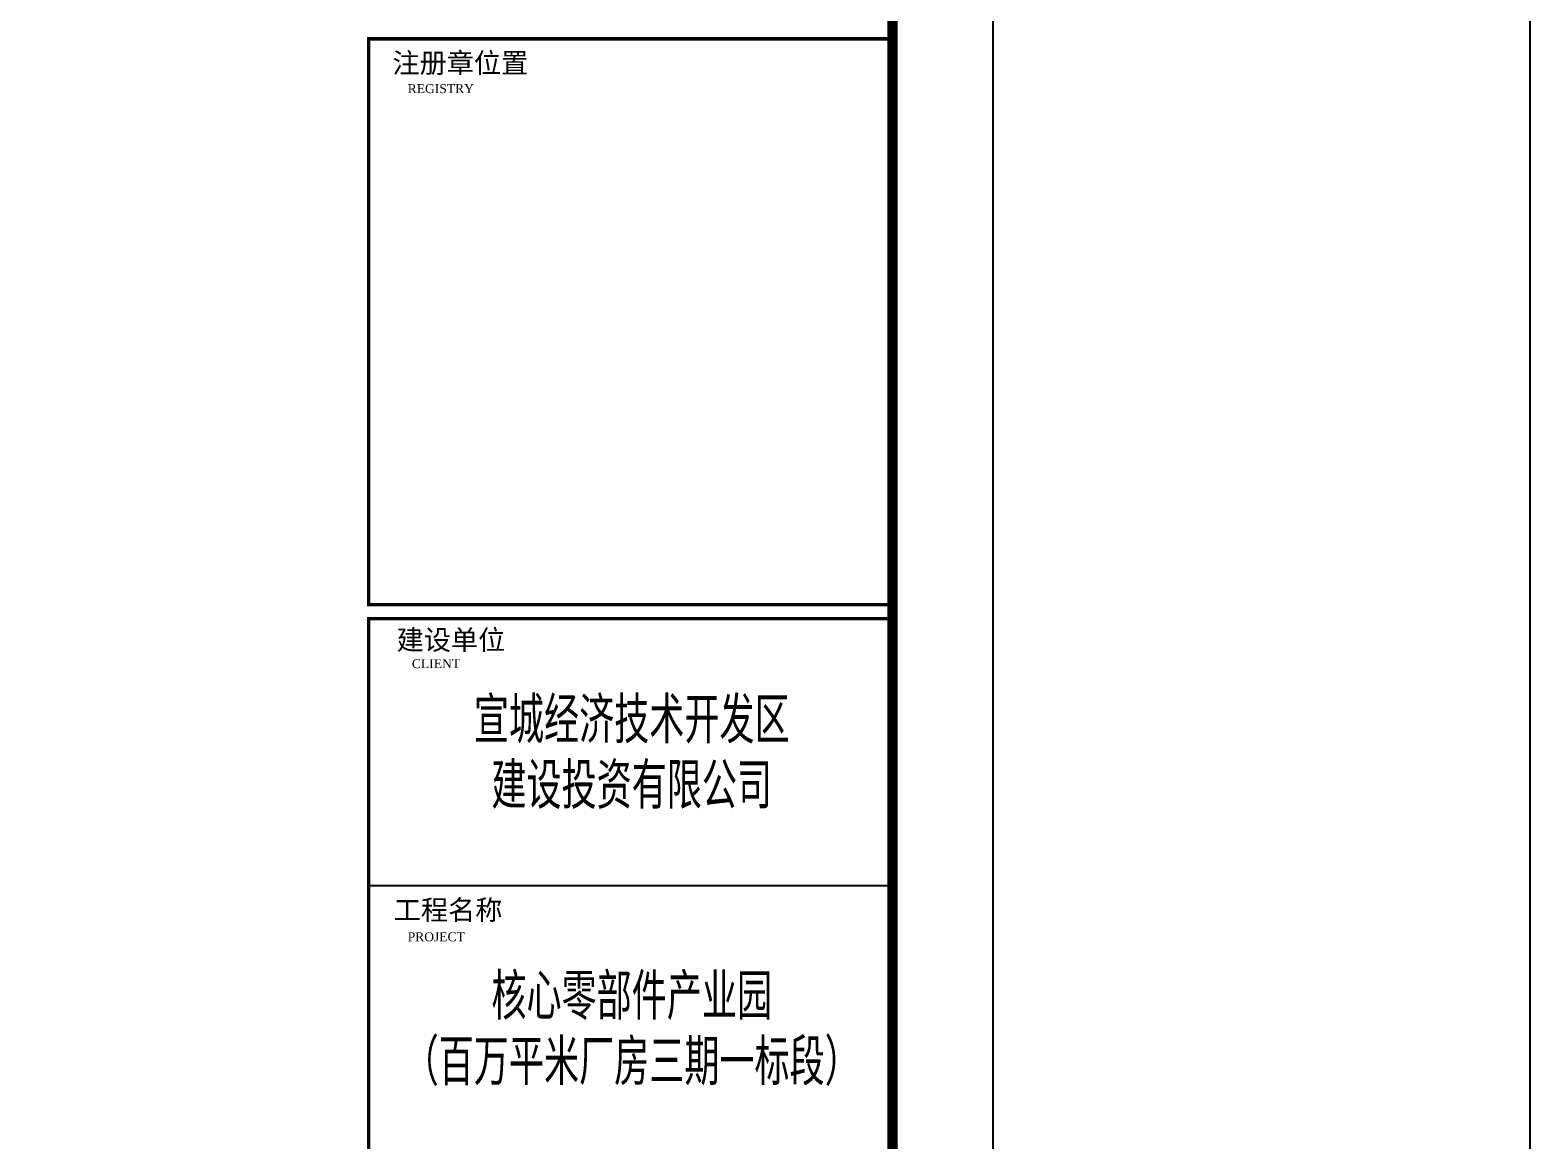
# Model space of a CAD drawing. Extents: x -2746917 to -971774, y -3334247 to -3250358.
# Drawn here: x -1796944 to -1781995, y -3297047 to -3285984 of the extents above; entities that cross this region are included whole.
import ezdxf
from ezdxf.enums import TextEntityAlignment as Align

# ---------------------------------------------------------------- set-up
doc = ezdxf.new("R2010")
doc.units = 0
doc.header["$LTSCALE"] = 1000
doc.header["$MEASUREMENT"] = 0
doc.layers.get('0').update_dxf_attribs({"linetype": 'CONTINUOUS'})
for name, color, linetype in [('PUB_TEXT', 7, 'CONTINUOUS'), ('PUB_TITLE', 4, 'CONTINUOUS'), ('WIN', 3, 'CONTINUOUS')]:
    doc.layers.add(name, color=color, linetype=linetype)
doc.layers.add('yichutu', color=7, linetype='CONTINUOUS', true_color=0xffffff, plot=False)
doc.styles.add('GHF', font='times.ttf')
doc.styles.add('hztxt', font='tssdeng.shx', dxfattribs={"width": 0.8, "bigfont": 'tssdchn.shx'})
doc.styles.add('STYLE1', font='simhei.ttf', dxfattribs={"width": 0.8})

# ---------------------------------------------------------------- blocks, each defined once
blk = doc.blocks.new('yct-891-420-89100-42000-100-2004.0')
at = {"layer": 'yichutu', "color": 7, "true_color": 0xffffff}
blk.add_lwpolyline([(0, 0), (0, 42000), (89100, 42000), (89100, 0)], close=True, dxfattribs=at)
blk = doc.blocks.new('yct-743-420-74300-42000-100-2002.0')
at = {"layer": 'yichutu', "color": 7, "true_color": 0xffffff}
blk.add_lwpolyline([(0, 0), (0, 42000), (74300, 42000), (74300, 0)], close=True, dxfattribs=at)
blk = doc.blocks.new('A$C6B365CFD')
at = {"layer": 'PUB_TITLE', "color": 4}
blk.add_line((-2388, 4569), (2833, 4569), dxfattribs=at)
at = {"layer": 'PUB_TITLE'}
blk.add_lwpolyline([(-70467, -17093), (-70467, 24907), (3833, 24907), (3833, -17093)], close=True, dxfattribs=at)
at = {"layer": 'PUB_TITLE', "const_width": 100}
blk.add_lwpolyline([(2833, -16093), (2833, 23907), (-69753, 23907), (-69753, -16093), (2833, -16093)], dxfattribs=at)
at = {"layer": 'PUB_TITLE', "color": 4, "const_width": 35.1}
for points in [[(-2388, 13007), (2833, 13007), (2833, 7369), (-2388, 7369)], [(-2388, 7229), (2833, 7229), (2833, -3999), (-2388, -3999)]]:
    blk.add_lwpolyline(points, close=True, dxfattribs=at)
at = {"layer": 'PUB_TEXT'}
for s, height, style, p in [('注册章位置', 198.6, 'STYLE1', (-2151, 12669)), ('REGISTRY', 89.4, 'GHF', (-1999, 12467)), ('建设单位', 198.6, 'STYLE1', (-2109, 6919)), ('CLIENT', 89.4, 'GHF', (-1957, 6736)), ('工程名称', 198.6, 'STYLE1', (-2138, 4227)), ('PROJECT', 89.4, 'GHF', (-1999, 4014))]:
    blk.add_text(s, height=height, dxfattribs=dict(at, style=style)).set_placement(p)
at = {"layer": 'WIN', "color": 6, "style": 'hztxt', "width": 0.8}
for s, p in [('宣城经济技术开发区', (234, 5987)), ('建设投资有限公司', (234, 5334)), ('核心零部件产业园', (234, 3233)), ('（百万平米厂房三期一标段）', (234, 2580))]:
    blk.add_text(s, height=460, dxfattribs=at).set_placement(p, align=Align.CENTER)

msp = doc.modelspace()

# ---------------------------------------------------------------- block references
at = {"ltscale": 1.5}
msp.add_blockref('A$C6B365CFD', (-1791181.27, -3299080.41), dxfattribs=at)
at = {"layer": 'yichutu'}
for name, p in [('yct-743-420-74300-42000-100-2002.0', (-1861647.98, -3316173.05)), ('yct-891-420-89100-42000-100-2004.0', (-1781995.02, -3316173.05))]:
    msp.add_blockref(name, p, dxfattribs=at)

doc.saveas('drawing.dxf')
